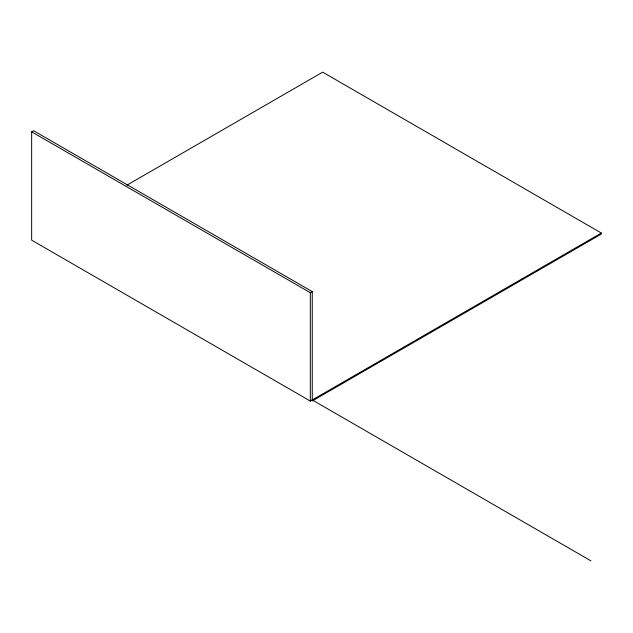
<?xml version="1.0" encoding="UTF-8"?>
<svg xmlns="http://www.w3.org/2000/svg" width="633" height="633" viewBox="0 0 633 633"><rect width="100%" height="100%" fill="white"/><g stroke="black" fill="none" stroke-linecap="round" stroke-linejoin="round"><path stroke-width="0.95" d="M601.35 233.047L310.328 401.069L31.65 240.176L31.65 131.83L33.581 130.714L312.259 291.615L312.259 400.958L601.35 234.052L601.35 233.047L322.672 72.154L126.806 185.232M31.65 131.83L310.328 292.723L312.259 291.615M312.259 399.953L590.937 560.846M310.328 292.723L310.328 401.069"/></g></svg>
